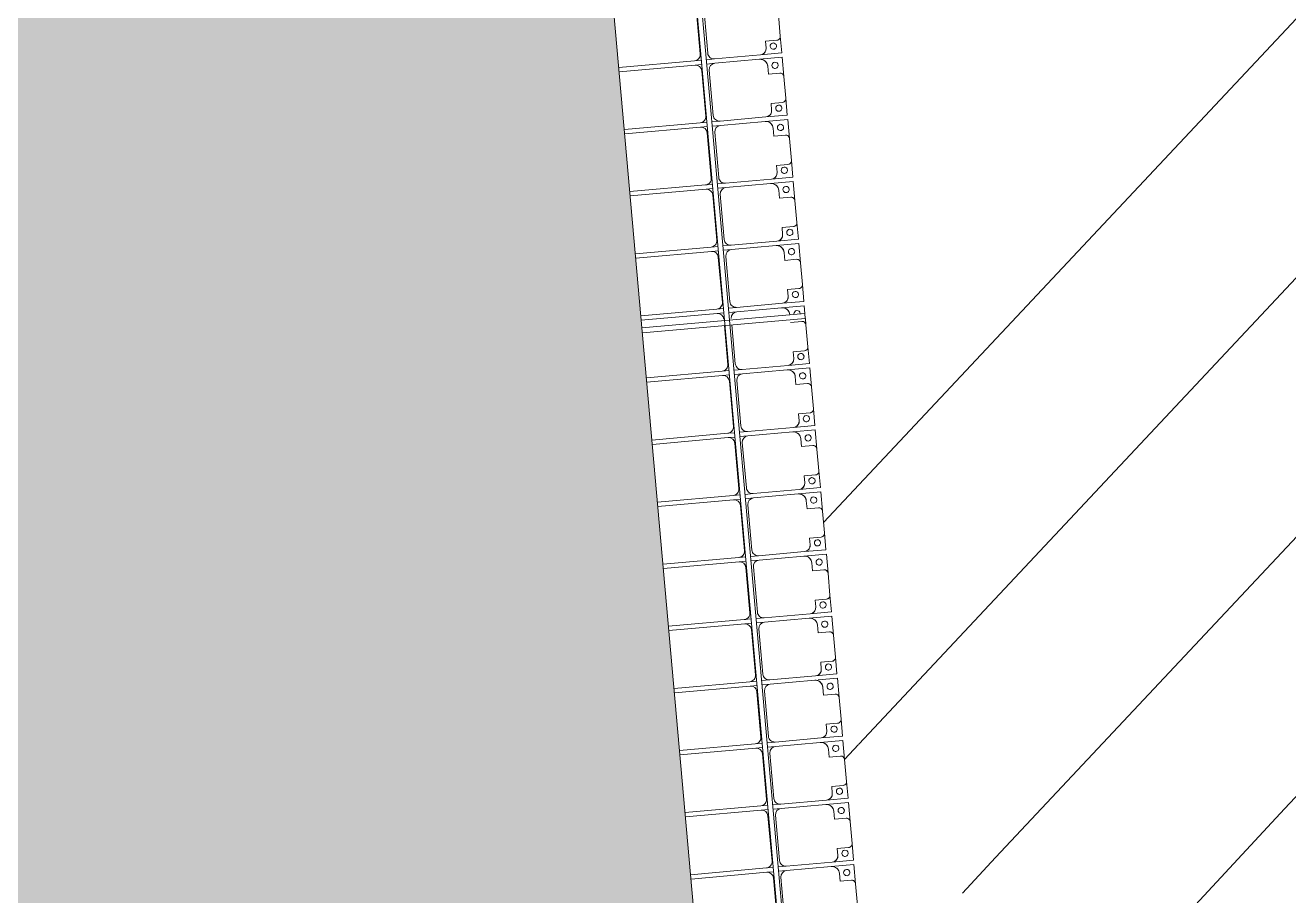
# Model space of a CAD drawing. Header units: millimetres. Extents: x -861324 to 439029, y -308065 to 694685.
# Drawn here: x -47413 to -37279, y 12314 to 19296 of the extents above; entities that cross this region are included whole.
import ezdxf

# ---------------------------------------------------------------- set-up
doc = ezdxf.new("R2010")
doc.units = ezdxf.units.MM
for name, color, linetype, lineweight in [('A-DETL-GENF', 92, 'Continuous', 9), ('A-DETL-THIN', 151, 'Continuous', 9), ('A-GENM', 13, 'Continuous', 9), ('C-TOPO-MAJR', 7, 'Continuous', 35), ('C-TOPO-MINR', 7, 'Continuous', 9), ('S-BEAM', 12, 'Continuous', 9)]:
    doc.layers.add(name, color=color, linetype=linetype, lineweight=lineweight)

# ---------------------------------------------------------------- blocks, each defined once
blk = doc.blocks.new('Dầm C52 - Dầm C52-V99-BỐ TRÍ BÈ PIN HỒ BẢN MÒNG')
at = {"layer": 'S-BEAM', "color": 7}
for p, q in [((-87623, 20), (-39013, 20)), ((-39013, -20), (-87623, -20))]:
    blk.add_line(p, q, dxfattribs=at)
blk = doc.blocks.new('Dầm C52 - Hộp 40x60-15955-BỐ TRÍ BÈ PIN HỒ BẢN MÒNG')
at = {"layer": 'S-BEAM', "color": 7}
for p, q in [((18834, 20), (20146, 20)), ((20146, 20), (20146, -20)), ((20146, -20), (18834, -20))]:
    blk.add_line(p, q, dxfattribs=at)
blk = doc.blocks.new('Dải phao đi lại kèm đỡ invester - DẢI PHAO ĐI LẠI-17150-BỐ TRÍ BÈ PIN HỒ BẢN MÒNG')
at = {"layer": 'A-GENM', "color": 7}
for p, q in [((21588, 1312), (21412, 1312)), ((21618, 1190), (21618, 1282)), ((21882, 1282), (21882, 1190)), ((22088, 1312), (21912, 1312)), ((22118, 1190), (22118, 1282)), ((22382, 1282), (22382, 1190)), ((22588, 1312), (22412, 1312)), ((22618, 1190), (22618, 1282)), ((22882, 1282), (22882, 1190)), ((23088, 1312), (22912, 1312)), ((23118, 1190), (23118, 1282)), ((23382, 1282), (23382, 1190)), ((23588, 1312), (23412, 1312)), ((23618, 1190), (23618, 1282)), ((23882, 1282), (23882, 1190)), ((24088, 1312), (23912, 1312)), ((24118, 1190), (24118, 1282)), ((24382, 1282), (24382, 1190)), ((24588, 1312), (24412, 1312)), ((24618, 1190), (24618, 1282)), ((24882, 1282), (24882, 1190)), ((25088, 1312), (24912, 1312)), ((25118, 1190), (25118, 1282)), ((25382, 1282), (25382, 1190)), ((25588, 1312), (25412, 1312)), ((25618, 1190), (25618, 1282)), ((25882, 1282), (25882, 1190)), ((26088, 1312), (25912, 1312)), ((26118, 1190), (26118, 1282)), ((26382, 1282), (26382, 1190)), ((26588, 1312), (26412, 1312)), ((26618, 1190), (26618, 1282)), ((26882, 1282), (26882, 1190)), ((27088, 1312), (26912, 1312)), ((27118, 1190), (27118, 1282)), ((27382, 1282), (27382, 1190)), ((27588, 1312), (27412, 1312)), ((27618, 1190), (27618, 1282)), ((27882, 1282), (27882, 1190)), ((28088, 1312), (27912, 1312)), ((28118, 1190), (28118, 1282)), ((28382, 1282), (28382, 1190)), ((28588, 1312), (28412, 1312)), ((21673, 1190), (21618, 1190)), ((21723, 770), (21723, 1140)), ((21758, 1130), (21758, 770)), ((21882, 1190), (21818, 1190)), ((22173, 1190), (22118, 1190)), ((22223, 770), (22223, 1140)), ((22258, 1130), (22258, 770)), ((22382, 1190), (22318, 1190)), ((22673, 1190), (22618, 1190)), ((22723, 770), (22723, 1140)), ((22758, 1130), (22758, 770)), ((22882, 1190), (22818, 1190)), ((23173, 1190), (23118, 1190)), ((23223, 770), (23223, 1140)), ((23258, 1130), (23258, 770)), ((23382, 1190), (23318, 1190)), ((23673, 1190), (23618, 1190)), ((23723, 770), (23723, 1140)), ((23758, 1130), (23758, 770)), ((24173, 1190), (24118, 1190)), ((24223, 770), (24223, 1140)), ((24258, 1130), (24258, 770)), ((24382, 1190), (24318, 1190)), ((24673, 1190), (24618, 1190)), ((24723, 770), (24723, 1140)), ((24758, 1130), (24758, 770)), ((24882, 1190), (24818, 1190)), ((25173, 1190), (25118, 1190)), ((25223, 770), (25223, 1140)), ((25258, 1130), (25258, 770)), ((25382, 1190), (25318, 1190)), ((25673, 1190), (25618, 1190)), ((25723, 770), (25723, 1140)), ((25758, 1130), (25758, 770)), ((25882, 1190), (25818, 1190)), ((26173, 1190), (26118, 1190)), ((26223, 770), (26223, 1140)), ((26258, 1130), (26258, 770)), ((26382, 1190), (26318, 1190)), ((26673, 1190), (26618, 1190)), ((26723, 770), (26723, 1140)), ((26758, 1130), (26758, 770)), ((26882, 1190), (26818, 1190)), ((27173, 1190), (27118, 1190)), ((27223, 770), (27223, 1140)), ((27258, 1130), (27258, 770)), ((27382, 1190), (27318, 1190)), ((27673, 1190), (27618, 1190)), ((27723, 770), (27723, 1140)), ((27758, 1130), (27758, 770)), ((27882, 1190), (27818, 1190)), ((28173, 1190), (28118, 1190)), ((28223, 770), (28223, 1140)), ((28258, 1130), (28258, 770)), ((28382, 1190), (28318, 1190)), ((21308, 720), (21673, 720)), ((21723, 770), (21723, 705)), ((21758, 705), (21758, 770)), ((21808, 720), (22173, 720)), ((22223, 770), (22223, 705)), ((22258, 705), (22258, 770)), ((22308, 720), (22673, 720)), ((22723, 770), (22723, 705)), ((22758, 705), (22758, 770)), ((22808, 720), (23173, 720)), ((23223, 770), (23223, 705)), ((23258, 705), (23258, 770)), ((23308, 720), (23673, 720)), ((23723, 770), (23723, 705)), ((23758, 705), (23758, 770)), ((23860, 720), (24173, 720)), ((24223, 770), (24223, 705)), ((24258, 705), (24258, 770)), ((24308, 720), (24673, 720)), ((24723, 770), (24723, 705)), ((24758, 705), (24758, 770)), ((24808, 720), (25173, 720)), ((25223, 770), (25223, 705)), ((25258, 705), (25258, 770)), ((25308, 720), (25673, 720)), ((25723, 770), (25723, 705)), ((25758, 705), (25758, 770)), ((25808, 720), (26173, 720)), ((26223, 770), (26223, 705)), ((26258, 705), (26258, 770)), ((26308, 720), (26673, 720)), ((26723, 770), (26723, 705)), ((26758, 705), (26758, 770)), ((26808, 720), (27173, 720)), ((27223, 770), (27223, 705)), ((27258, 705), (27258, 770)), ((27308, 720), (27673, 720)), ((27723, 770), (27723, 705)), ((27758, 705), (27758, 770)), ((27808, 720), (28173, 720)), ((28223, 770), (28223, 705)), ((28258, 705), (28258, 770)), ((28308, 720), (28673, 720)), ((21673, 660), (21308, 660)), ((21723, 665), (21723, 610)), ((21723, 0), (21723, 610)), ((21758, 610), (21758, 665)), ((21758, 610), (21758, 0)), ((22173, 660), (21808, 660)), ((22223, 665), (22223, 610)), ((22223, 0), (22223, 610)), ((22258, 610), (22258, 665)), ((22258, 610), (22258, 0)), ((22673, 660), (22308, 660)), ((22723, 665), (22723, 610)), ((22723, 0), (22723, 610)), ((22758, 610), (22758, 665)), ((22758, 610), (22758, 0)), ((23173, 660), (22808, 660)), ((23223, 665), (23223, 610)), ((23223, 0), (23223, 610)), ((23258, 610), (23258, 665)), ((23258, 610), (23258, 0)), ((23673, 660), (23308, 660)), ((23723, 665), (23723, 610)), ((23723, 0), (23723, 610)), ((23758, 610), (23758, 665)), ((23758, 610), (23758, 0)), ((24173, 660), (23860, 660)), ((24223, 665), (24223, 610)), ((24223, 0), (24223, 610)), ((24258, 610), (24258, 665)), ((24258, 610), (24258, 0)), ((24673, 660), (24308, 660)), ((24723, 665), (24723, 610)), ((24723, 0), (24723, 610)), ((24758, 610), (24758, 665)), ((24758, 610), (24758, 0)), ((25173, 660), (24808, 660)), ((25223, 665), (25223, 610)), ((25223, 0), (25223, 610)), ((25258, 610), (25258, 665)), ((25258, 610), (25258, 0)), ((25673, 660), (25308, 660)), ((25723, 665), (25723, 610)), ((25723, 0), (25723, 610)), ((25758, 610), (25758, 665)), ((25758, 610), (25758, 0)), ((26173, 660), (25808, 660)), ((26223, 665), (26223, 610)), ((26223, 0), (26223, 610)), ((26258, 610), (26258, 665)), ((26258, 610), (26258, 0)), ((26673, 660), (26308, 660)), ((26723, 665), (26723, 610)), ((26723, 0), (26723, 610)), ((26758, 610), (26758, 665)), ((26758, 610), (26758, 0)), ((27173, 660), (26808, 660)), ((27223, 665), (27223, 610)), ((27223, 0), (27223, 610)), ((27258, 610), (27258, 665)), ((27258, 610), (27258, 0)), ((27673, 660), (27308, 660)), ((27723, 665), (27723, 610)), ((27723, 0), (27723, 610)), ((27758, 610), (27758, 665)), ((27758, 610), (27758, 0)), ((28173, 660), (27808, 660)), ((28223, 665), (28223, 610)), ((28223, 0), (28223, 610)), ((28258, 610), (28258, 665)), ((28258, 610), (28258, 0)), ((28673, 660), (28308, 660))]:
    blk.add_line(p, q, dxfattribs=at)
at = {"layer": 'A-GENM', "color": 9}
for p, q in [((21588, 1312), (21723, 1312)), ((21723, 1312), (21588, 1312)), ((21618, 1282), (21618, 1190)), ((21618, 1190), (21618, 1282)), ((21618, 1282), (21618, 1190)), ((21723, 1312), (21723, 1140)), ((21723, 1140), (21723, 1312)), ((21758, 1312), (21912, 1312)), ((21758, 1130), (21758, 1312)), ((21758, 1312), (21758, 1130)), ((21912, 1312), (21758, 1312)), ((21882, 1190), (21882, 1282)), ((21882, 1282), (21882, 1190)), ((21882, 1190), (21882, 1282)), ((22088, 1312), (22223, 1312)), ((22223, 1312), (22088, 1312)), ((22118, 1282), (22118, 1190)), ((22118, 1190), (22118, 1282)), ((22118, 1282), (22118, 1190)), ((22223, 1312), (22223, 1140)), ((22223, 1140), (22223, 1312)), ((22258, 1312), (22412, 1312)), ((22258, 1130), (22258, 1312)), ((22258, 1312), (22258, 1130)), ((22412, 1312), (22258, 1312)), ((22382, 1190), (22382, 1282)), ((22382, 1282), (22382, 1190)), ((22382, 1190), (22382, 1282)), ((22588, 1312), (22723, 1312)), ((22723, 1312), (22588, 1312)), ((22618, 1282), (22618, 1190)), ((22618, 1190), (22618, 1282)), ((22618, 1282), (22618, 1190)), ((22723, 1312), (22723, 1140)), ((22723, 1140), (22723, 1312)), ((22758, 1312), (22912, 1312)), ((22758, 1130), (22758, 1312)), ((22758, 1312), (22758, 1130)), ((22912, 1312), (22758, 1312)), ((22882, 1190), (22882, 1282)), ((22882, 1282), (22882, 1190)), ((22882, 1190), (22882, 1282)), ((23088, 1312), (23223, 1312)), ((23223, 1312), (23088, 1312)), ((23118, 1282), (23118, 1190)), ((23118, 1190), (23118, 1282)), ((23118, 1282), (23118, 1190)), ((23223, 1312), (23223, 1140)), ((23223, 1140), (23223, 1312)), ((23258, 1312), (23412, 1312)), ((23258, 1130), (23258, 1312)), ((23258, 1312), (23258, 1130)), ((23412, 1312), (23258, 1312)), ((23382, 1190), (23382, 1282)), ((23382, 1282), (23382, 1190)), ((23382, 1190), (23382, 1282)), ((23588, 1312), (23723, 1312)), ((23723, 1312), (23588, 1312)), ((23618, 1282), (23618, 1190)), ((23618, 1190), (23618, 1282)), ((23618, 1282), (23618, 1190)), ((23723, 1312), (23723, 1140)), ((23723, 1140), (23723, 1312)), ((23758, 1312), (23820, 1312)), ((23758, 1130), (23758, 1312)), ((23758, 1312), (23758, 1130)), ((23820, 1312), (23758, 1312)), ((23860, 1312), (23912, 1312)), ((23912, 1312), (23860, 1312)), ((23882, 1190), (23882, 1282)), ((23882, 1282), (23882, 1190)), ((23882, 1190), (23882, 1282)), ((24088, 1312), (24223, 1312)), ((24223, 1312), (24088, 1312)), ((24118, 1282), (24118, 1190)), ((24118, 1190), (24118, 1282)), ((24118, 1282), (24118, 1190)), ((24223, 1312), (24223, 1140)), ((24223, 1140), (24223, 1312)), ((24258, 1312), (24412, 1312)), ((24258, 1130), (24258, 1312)), ((24258, 1312), (24258, 1130)), ((24412, 1312), (24258, 1312)), ((24382, 1190), (24382, 1282)), ((24382, 1282), (24382, 1190)), ((24382, 1190), (24382, 1282)), ((24588, 1312), (24723, 1312)), ((24723, 1312), (24588, 1312)), ((24618, 1282), (24618, 1190)), ((24618, 1190), (24618, 1282)), ((24618, 1282), (24618, 1190)), ((24723, 1312), (24723, 1140)), ((24723, 1140), (24723, 1312)), ((24758, 1312), (24912, 1312)), ((24758, 1130), (24758, 1312)), ((24758, 1312), (24758, 1130)), ((24912, 1312), (24758, 1312)), ((24882, 1190), (24882, 1282)), ((24882, 1282), (24882, 1190)), ((24882, 1190), (24882, 1282)), ((25088, 1312), (25223, 1312)), ((25223, 1312), (25088, 1312)), ((25118, 1282), (25118, 1190)), ((25118, 1190), (25118, 1282)), ((25118, 1282), (25118, 1190)), ((25223, 1312), (25223, 1140)), ((25223, 1140), (25223, 1312)), ((25258, 1312), (25412, 1312)), ((25258, 1130), (25258, 1312)), ((25258, 1312), (25258, 1130)), ((25412, 1312), (25258, 1312)), ((25382, 1190), (25382, 1282)), ((25382, 1282), (25382, 1190)), ((25382, 1190), (25382, 1282)), ((25588, 1312), (25723, 1312)), ((25723, 1312), (25588, 1312)), ((25618, 1282), (25618, 1190)), ((25618, 1190), (25618, 1282)), ((25618, 1282), (25618, 1190)), ((25723, 1312), (25723, 1140)), ((25723, 1140), (25723, 1312)), ((25758, 1312), (25912, 1312)), ((25758, 1130), (25758, 1312)), ((25758, 1312), (25758, 1130)), ((25912, 1312), (25758, 1312)), ((25882, 1190), (25882, 1282)), ((25882, 1282), (25882, 1190)), ((25882, 1190), (25882, 1282)), ((26088, 1312), (26223, 1312)), ((26223, 1312), (26088, 1312)), ((26118, 1282), (26118, 1190)), ((26118, 1190), (26118, 1282)), ((26118, 1282), (26118, 1190)), ((26223, 1312), (26223, 1140)), ((26223, 1140), (26223, 1312)), ((26258, 1312), (26412, 1312)), ((26258, 1130), (26258, 1312)), ((26258, 1312), (26258, 1130)), ((26412, 1312), (26258, 1312)), ((26382, 1190), (26382, 1282)), ((26382, 1282), (26382, 1190)), ((26382, 1190), (26382, 1282)), ((26588, 1312), (26723, 1312)), ((26723, 1312), (26588, 1312)), ((26618, 1282), (26618, 1190)), ((26618, 1190), (26618, 1282)), ((26618, 1282), (26618, 1190)), ((26723, 1312), (26723, 1140)), ((26723, 1140), (26723, 1312)), ((26758, 1312), (26912, 1312)), ((26758, 1157), (26758, 1312)), ((26758, 1312), (26758, 1157)), ((26912, 1312), (26758, 1312)), ((26882, 1221), (26882, 1282)), ((26882, 1282), (26882, 1221)), ((26882, 1221), (26882, 1282)), ((27088, 1312), (27223, 1312)), ((27223, 1312), (27088, 1312)), ((27118, 1282), (27118, 1190)), ((27118, 1190), (27118, 1282)), ((27118, 1282), (27118, 1190)), ((27223, 1312), (27223, 1140)), ((27223, 1140), (27223, 1312)), ((27258, 1312), (27412, 1312)), ((27258, 1130), (27258, 1312)), ((27258, 1312), (27258, 1130)), ((27412, 1312), (27258, 1312)), ((27382, 1190), (27382, 1282)), ((27382, 1282), (27382, 1190)), ((27382, 1190), (27382, 1282)), ((27588, 1312), (27723, 1312)), ((27723, 1312), (27588, 1312)), ((27618, 1282), (27618, 1190)), ((27618, 1190), (27618, 1282)), ((27618, 1282), (27618, 1190)), ((27723, 1312), (27723, 1140)), ((27723, 1140), (27723, 1312)), ((27758, 1312), (27912, 1312)), ((27758, 1130), (27758, 1312)), ((27758, 1312), (27758, 1130)), ((27912, 1312), (27758, 1312)), ((27882, 1190), (27882, 1282)), ((27882, 1282), (27882, 1190)), ((27882, 1190), (27882, 1282)), ((28088, 1312), (28223, 1312)), ((28223, 1312), (28088, 1312)), ((28118, 1282), (28118, 1190)), ((28118, 1190), (28118, 1282)), ((28118, 1282), (28118, 1190)), ((28223, 1312), (28223, 1140)), ((28223, 1140), (28223, 1312)), ((28258, 1312), (28412, 1312)), ((28258, 1130), (28258, 1312)), ((28258, 1312), (28258, 1130)), ((28412, 1312), (28258, 1312)), ((28382, 1190), (28382, 1282)), ((28382, 1282), (28382, 1190)), ((28382, 1190), (28382, 1282)), ((21618, 1190), (21673, 1190)), ((21673, 1190), (21618, 1190)), ((21618, 1190), (21673, 1190)), ((21818, 1190), (21882, 1190)), ((21882, 1190), (21818, 1190)), ((21818, 1190), (21882, 1190)), ((22118, 1190), (22173, 1190)), ((22173, 1190), (22118, 1190)), ((22118, 1190), (22173, 1190)), ((22318, 1190), (22382, 1190)), ((22382, 1190), (22318, 1190)), ((22318, 1190), (22382, 1190)), ((22618, 1190), (22673, 1190)), ((22673, 1190), (22618, 1190)), ((22618, 1190), (22673, 1190)), ((22818, 1190), (22882, 1190)), ((22882, 1190), (22818, 1190)), ((22818, 1190), (22882, 1190)), ((23118, 1190), (23173, 1190)), ((23173, 1190), (23118, 1190)), ((23118, 1190), (23173, 1190)), ((23318, 1190), (23382, 1190)), ((23382, 1190), (23318, 1190)), ((23318, 1190), (23382, 1190)), ((23618, 1190), (23673, 1190)), ((23673, 1190), (23618, 1190)), ((23618, 1190), (23673, 1190)), ((24118, 1190), (24173, 1190)), ((24173, 1190), (24118, 1190)), ((24118, 1190), (24173, 1190)), ((24318, 1190), (24382, 1190)), ((24382, 1190), (24318, 1190)), ((24318, 1190), (24382, 1190)), ((24618, 1190), (24673, 1190)), ((24673, 1190), (24618, 1190)), ((24618, 1190), (24673, 1190)), ((24818, 1190), (24882, 1190)), ((24882, 1190), (24818, 1190)), ((24818, 1190), (24882, 1190)), ((25118, 1190), (25173, 1190)), ((25173, 1190), (25118, 1190)), ((25118, 1190), (25173, 1190)), ((25318, 1190), (25382, 1190)), ((25382, 1190), (25318, 1190)), ((25318, 1190), (25382, 1190)), ((25618, 1190), (25673, 1190)), ((25673, 1190), (25618, 1190)), ((25618, 1190), (25673, 1190)), ((25818, 1190), (25882, 1190)), ((25882, 1190), (25818, 1190)), ((25818, 1190), (25882, 1190)), ((26118, 1190), (26173, 1190)), ((26173, 1190), (26118, 1190)), ((26118, 1190), (26173, 1190)), ((26318, 1190), (26382, 1190)), ((26382, 1190), (26318, 1190)), ((26318, 1190), (26382, 1190)), ((26618, 1190), (26673, 1190)), ((26673, 1190), (26618, 1190)), ((26618, 1190), (26673, 1190)), ((26821, 1190), (26882, 1190)), ((26882, 1190), (26821, 1190)), ((26821, 1190), (26882, 1190)), ((27118, 1190), (27173, 1190)), ((27173, 1190), (27118, 1190)), ((27118, 1190), (27173, 1190)), ((27318, 1190), (27382, 1190)), ((27382, 1190), (27318, 1190)), ((27318, 1190), (27382, 1190)), ((27618, 1190), (27673, 1190)), ((27673, 1190), (27618, 1190)), ((27618, 1190), (27673, 1190)), ((27818, 1190), (27882, 1190)), ((27882, 1190), (27818, 1190)), ((27818, 1190), (27882, 1190)), ((28118, 1190), (28173, 1190)), ((28173, 1190), (28118, 1190)), ((28118, 1190), (28173, 1190)), ((28318, 1190), (28382, 1190)), ((28382, 1190), (28318, 1190)), ((28318, 1190), (28382, 1190)), ((21723, 770), (21723, 705)), ((21758, 705), (21758, 770)), ((22223, 770), (22223, 705)), ((22258, 705), (22258, 770)), ((22723, 770), (22723, 705)), ((22758, 705), (22758, 770)), ((23223, 770), (23223, 705)), ((23258, 705), (23258, 770)), ((23723, 770), (23723, 705)), ((23758, 705), (23758, 770)), ((24223, 770), (24223, 705)), ((24258, 705), (24258, 770)), ((24723, 770), (24723, 705)), ((24758, 705), (24758, 770)), ((25223, 770), (25223, 705)), ((25258, 705), (25258, 770)), ((25723, 770), (25723, 705)), ((25758, 705), (25758, 770)), ((26223, 770), (26223, 705)), ((26258, 705), (26258, 770)), ((26723, 770), (26723, 705)), ((26758, 705), (26758, 770)), ((27223, 770), (27223, 705)), ((27258, 705), (27258, 770)), ((27723, 770), (27723, 705)), ((27758, 705), (27758, 770)), ((28223, 770), (28223, 705)), ((28258, 705), (28258, 770)), ((21723, 665), (21723, 610)), ((21758, 610), (21758, 665)), ((22223, 665), (22223, 610)), ((22258, 610), (22258, 665)), ((22723, 665), (22723, 610)), ((22758, 610), (22758, 665)), ((23223, 665), (23223, 610)), ((23258, 610), (23258, 665)), ((23723, 665), (23723, 610)), ((23758, 610), (23758, 665)), ((24223, 665), (24223, 610)), ((24258, 610), (24258, 665)), ((24723, 665), (24723, 610)), ((24758, 610), (24758, 665)), ((25223, 665), (25223, 610)), ((25258, 610), (25258, 665)), ((25723, 665), (25723, 617)), ((26223, 665), (26223, 610)), ((26258, 610), (26258, 665)), ((26723, 665), (26723, 610)), ((26758, 610), (26758, 665)), ((27223, 665), (27223, 610)), ((27258, 610), (27258, 665)), ((27723, 665), (27723, 610)), ((27758, 610), (27758, 665)), ((28223, 665), (28223, 610)), ((28258, 610), (28258, 665))]:
    blk.add_line(p, q, dxfattribs=at)
at = {"layer": 'A-GENM', "color": 7}
for centre, radius, start, end in [((21588, 1282), 30, 360, 90), ((21912, 1282), 30, 90, 180), ((22088, 1282), 30, 360, 90), ((22412, 1282), 30, 90, 180), ((22588, 1282), 30, 360, 90), ((22912, 1282), 30, 90, 180), ((23088, 1282), 30, 360, 90), ((23412, 1282), 30, 90, 180), ((23588, 1282), 30, 360, 90), ((23912, 1282), 30, 90, 180), ((24088, 1282), 30, 360, 90), ((24412, 1282), 30, 90, 180), ((24588, 1282), 30, 360, 90), ((24912, 1282), 30, 90, 180), ((25088, 1282), 30, 360, 90), ((25412, 1282), 30, 90, 180), ((25588, 1282), 30, 360, 90), ((25912, 1282), 30, 90, 180), ((26088, 1282), 30, 360, 90), ((26412, 1282), 30, 90, 180), ((26588, 1282), 30, 360, 90), ((26912, 1282), 30, 90, 180), ((27088, 1282), 30, 360, 90), ((27412, 1282), 30, 90, 180), ((27588, 1282), 30, 360, 90), ((27912, 1282), 30, 90, 180), ((28088, 1282), 30, 360, 90), ((28412, 1282), 30, 90, 180), ((21673, 1140), 50, 0, 90), ((21818, 1130), 60, 90, 180), ((22173, 1140), 50, 0, 90), ((22318, 1130), 60, 90, 180), ((22673, 1140), 50, 0, 90), ((22818, 1130), 60, 90, 180), ((23173, 1140), 50, 0, 90), ((23318, 1130), 60, 90, 180), ((23673, 1140), 50, 0, 90), ((23818, 1130), 60, 90, 180), ((24173, 1140), 50, 0, 90), ((24318, 1130), 60, 90, 180), ((24673, 1140), 50, 0, 90), ((24818, 1130), 60, 90, 180), ((25173, 1140), 50, 0, 90), ((25318, 1130), 60, 90, 180), ((25673, 1140), 50, 0, 90), ((25818, 1130), 60, 90, 180), ((26173, 1140), 50, 0, 90), ((26318, 1130), 60, 90, 180), ((26673, 1140), 50, 0, 90), ((26818, 1130), 60, 90, 180), ((27173, 1140), 50, 0, 90), ((27318, 1130), 60, 90, 180), ((27673, 1140), 50, 0, 90), ((27818, 1130), 60, 90, 180), ((28173, 1140), 50, 0, 90), ((28318, 1130), 60, 90, 180), ((21673, 770), 50, 270, 0), ((21808, 770), 50, 180, 270), ((22173, 770), 50, 270, 0), ((22308, 770), 50, 180, 270), ((22673, 770), 50, 270, 0), ((22808, 770), 50, 180, 270), ((23173, 770), 50, 270, 0), ((23308, 770), 50, 180, 270), ((23673, 770), 50, 270, 0), ((23808, 770), 50, 180, 270), ((24173, 770), 50, 270, 0), ((24308, 770), 50, 180, 270), ((24673, 770), 50, 270, 0), ((24808, 770), 50, 180, 270), ((25173, 770), 50, 270, 0), ((25308, 770), 50, 180, 270), ((25673, 770), 50, 270, 0), ((25808, 770), 50, 180, 270), ((26173, 770), 50, 270, 0), ((26308, 770), 50, 180, 270), ((26673, 770), 50, 270, 0), ((26808, 770), 50, 180, 270), ((27173, 770), 50, 270, 0), ((27308, 770), 50, 180, 270), ((27673, 770), 50, 270, 0), ((27808, 770), 50, 180, 270), ((28173, 770), 50, 270, 0), ((28308, 770), 50, 180, 270), ((21673, 610), 50, 360, 90), ((21808, 610), 50, 90, 180), ((22173, 610), 50, 360, 90), ((22308, 610), 50, 90, 180), ((22673, 610), 50, 360, 90), ((22808, 610), 50, 90, 180), ((23173, 610), 50, 360, 90), ((23308, 610), 50, 90, 180), ((23673, 610), 50, 360, 90), ((23808, 610), 50, 90, 180), ((24173, 610), 50, 360, 90), ((24308, 610), 50, 90, 180), ((24673, 610), 50, 360, 90), ((24808, 610), 50, 90, 180), ((25173, 610), 50, 360, 90), ((25308, 610), 50, 90, 180), ((25673, 610), 50, 360, 90), ((25808, 610), 50, 90, 180), ((26173, 610), 50, 360, 90), ((26308, 610), 50, 90, 180), ((26673, 610), 50, 360, 90), ((26808, 610), 50, 90, 180), ((27173, 610), 50, 360, 90), ((27308, 610), 50, 90, 180), ((27673, 610), 50, 360, 90), ((27808, 610), 50, 90, 180), ((28173, 610), 50, 360, 90), ((28308, 610), 50, 90, 180)]:
    blk.add_arc(centre, radius, start, end, dxfattribs=at)
at = {"layer": 'A-GENM', "color": 9}
for centre, radius, start, end in [((21588, 1282), 30, 360, 60), ((21588, 1282), 30, 360, 60), ((21588, 1282), 30, 360, 60), ((21662, 1249), 25, 90, 270), ((21662, 1249), 25, 90, 270), ((21662, 1249), 25, 270, 90), ((21662, 1249), 25, 270, 90), ((21817, 1249), 25, 90, 270), ((21817, 1249), 25, 90, 270), ((21817, 1249), 25, 270, 90), ((21817, 1249), 25, 270, 90), ((21912, 1282), 30, 120, 180), ((21912, 1282), 30, 120, 180), ((21912, 1282), 30, 120, 180), ((22088, 1282), 30, 360, 60), ((22088, 1282), 30, 360, 60), ((22088, 1282), 30, 360, 60), ((22162, 1249), 25, 90, 270), ((22162, 1249), 25, 90, 270), ((22162, 1249), 25, 270, 90), ((22162, 1249), 25, 270, 90), ((22317, 1249), 25, 90, 270), ((22317, 1249), 25, 90, 270), ((22317, 1249), 25, 270, 90), ((22317, 1249), 25, 270, 90), ((22412, 1282), 30, 120, 180), ((22412, 1282), 30, 120, 180), ((22412, 1282), 30, 120, 180), ((22588, 1282), 30, 360, 60), ((22588, 1282), 30, 360, 60), ((22588, 1282), 30, 360, 60), ((22662, 1249), 25, 90, 270), ((22662, 1249), 25, 90, 270), ((22662, 1249), 25, 270, 90), ((22662, 1249), 25, 270, 90), ((22817, 1249), 25, 90, 270), ((22817, 1249), 25, 90, 270), ((22817, 1249), 25, 270, 90), ((22817, 1249), 25, 270, 90), ((22912, 1282), 30, 120, 180), ((22912, 1282), 30, 120, 180), ((22912, 1282), 30, 120, 180), ((23088, 1282), 30, 360, 60), ((23088, 1282), 30, 360, 60), ((23088, 1282), 30, 360, 60), ((23162, 1249), 25, 90, 270), ((23162, 1249), 25, 90, 270), ((23162, 1249), 25, 270, 90), ((23162, 1249), 25, 270, 90), ((23317, 1249), 25, 90, 270), ((23317, 1249), 25, 90, 270), ((23317, 1249), 25, 270, 90), ((23317, 1249), 25, 270, 90), ((23412, 1282), 30, 120, 180), ((23412, 1282), 30, 120, 180), ((23412, 1282), 30, 120, 180), ((23588, 1282), 30, 360, 60), ((23588, 1282), 30, 360, 60), ((23588, 1282), 30, 360, 60), ((23662, 1249), 25, 90, 270), ((23662, 1249), 25, 90, 270), ((23662, 1249), 25, 270, 90), ((23662, 1249), 25, 270, 90), ((23817, 1249), 25, 90, 270), ((23817, 1249), 25, 90, 270), ((23912, 1282), 30, 120, 180), ((23912, 1282), 30, 120, 180), ((23912, 1282), 30, 120, 180), ((24088, 1282), 30, 360, 60), ((24088, 1282), 30, 360, 60), ((24088, 1282), 30, 360, 60), ((24162, 1249), 25, 90, 270), ((24162, 1249), 25, 90, 270), ((24162, 1249), 25, 270, 90), ((24162, 1249), 25, 270, 90), ((24317, 1249), 25, 90, 270), ((24317, 1249), 25, 90, 270), ((24317, 1249), 25, 270, 90), ((24317, 1249), 25, 270, 90), ((24412, 1282), 30, 120, 180), ((24412, 1282), 30, 120, 180), ((24412, 1282), 30, 120, 180), ((24588, 1282), 30, 360, 60), ((24588, 1282), 30, 360, 60), ((24588, 1282), 30, 360, 60), ((24662, 1249), 25, 90, 270), ((24662, 1249), 25, 90, 270), ((24662, 1249), 25, 270, 90), ((24662, 1249), 25, 270, 90), ((24817, 1249), 25, 90, 270), ((24817, 1249), 25, 90, 270), ((24817, 1249), 25, 270, 90), ((24817, 1249), 25, 270, 90), ((24912, 1282), 30, 120, 180), ((24912, 1282), 30, 120, 180), ((24912, 1282), 30, 120, 180), ((25088, 1282), 30, 360, 60), ((25088, 1282), 30, 360, 60), ((25088, 1282), 30, 360, 60), ((25162, 1249), 25, 90, 270), ((25162, 1249), 25, 90, 270), ((25162, 1249), 25, 270, 90), ((25162, 1249), 25, 270, 90), ((25317, 1249), 25, 90, 270), ((25317, 1249), 25, 90, 270), ((25317, 1249), 25, 270, 90), ((25317, 1249), 25, 270, 90), ((25412, 1282), 30, 120, 180), ((25412, 1282), 30, 120, 180), ((25412, 1282), 30, 120, 180), ((25588, 1282), 30, 360, 60), ((25588, 1282), 30, 360, 60), ((25588, 1282), 30, 360, 60), ((25662, 1249), 25, 90, 270), ((25662, 1249), 25, 90, 270), ((25662, 1249), 25, 270, 90), ((25662, 1249), 25, 270, 90), ((25817, 1249), 25, 90, 270), ((25817, 1249), 25, 90, 270), ((25817, 1249), 25, 270, 90), ((25817, 1249), 25, 270, 90), ((25912, 1282), 30, 120, 180), ((25912, 1282), 30, 120, 180), ((25912, 1282), 30, 120, 180), ((26088, 1282), 30, 360, 60), ((26088, 1282), 30, 360, 60), ((26088, 1282), 30, 360, 60), ((26162, 1249), 25, 90, 270), ((26162, 1249), 25, 90, 270), ((26162, 1249), 25, 270, 90), ((26162, 1249), 25, 270, 90), ((26317, 1249), 25, 90, 270), ((26317, 1249), 25, 90, 270), ((26317, 1249), 25, 270, 90), ((26317, 1249), 25, 270, 90), ((26412, 1282), 30, 120, 180), ((26412, 1282), 30, 120, 180), ((26412, 1282), 30, 120, 180), ((26588, 1282), 30, 360, 60), ((26588, 1282), 30, 360, 60), ((26588, 1282), 30, 360, 60), ((26662, 1249), 25, 90, 270), ((26662, 1249), 25, 90, 270), ((26662, 1249), 25, 270, 90), ((26662, 1249), 25, 270, 90), ((26817, 1249), 25, 90, 270), ((26817, 1249), 25, 90, 270), ((26817, 1249), 25, 270, 90), ((26817, 1249), 25, 270, 90), ((26912, 1282), 30, 120, 180), ((26912, 1282), 30, 120, 180), ((26912, 1282), 30, 120, 180), ((27088, 1282), 30, 360, 60), ((27088, 1282), 30, 360, 60), ((27088, 1282), 30, 360, 60), ((27162, 1249), 25, 90, 270), ((27162, 1249), 25, 90, 270), ((27162, 1249), 25, 270, 90), ((27162, 1249), 25, 270, 90), ((27317, 1249), 25, 90, 270), ((27317, 1249), 25, 90, 270), ((27317, 1249), 25, 270, 90), ((27317, 1249), 25, 270, 90), ((27412, 1282), 30, 120, 180), ((27412, 1282), 30, 120, 180), ((27412, 1282), 30, 120, 180), ((27588, 1282), 30, 360, 60), ((27588, 1282), 30, 360, 60), ((27588, 1282), 30, 360, 60), ((27662, 1249), 25, 90, 270), ((27662, 1249), 25, 90, 270), ((27662, 1249), 25, 270, 90), ((27662, 1249), 25, 270, 90), ((27817, 1249), 25, 90, 270), ((27817, 1249), 25, 90, 270), ((27817, 1249), 25, 270, 90), ((27817, 1249), 25, 270, 90), ((27912, 1282), 30, 120, 180), ((27912, 1282), 30, 120, 180), ((27912, 1282), 30, 120, 180), ((28088, 1282), 30, 360, 60), ((28088, 1282), 30, 360, 60), ((28088, 1282), 30, 360, 60), ((28162, 1249), 25, 90, 270), ((28162, 1249), 25, 90, 270), ((28162, 1249), 25, 270, 90), ((28162, 1249), 25, 270, 90), ((28317, 1249), 25, 90, 270), ((28317, 1249), 25, 90, 270), ((28317, 1249), 25, 270, 90), ((28317, 1249), 25, 270, 90), ((28412, 1282), 30, 120, 180), ((28412, 1282), 30, 120, 180), ((28412, 1282), 30, 120, 180), ((21673, 1140), 50, 15, 90), ((21673, 1140), 50, 15, 90), ((21673, 1140), 50, 15, 90), ((21818, 1130), 60, 90, 165), ((21818, 1130), 60, 90, 165), ((21818, 1130), 60, 90, 165), ((22173, 1140), 50, 15, 90), ((22173, 1140), 50, 15, 90), ((22173, 1140), 50, 15, 90), ((22318, 1130), 60, 90, 165), ((22318, 1130), 60, 90, 165), ((22318, 1130), 60, 90, 165), ((22673, 1140), 50, 15, 90), ((22673, 1140), 50, 15, 90), ((22673, 1140), 50, 15, 90), ((22818, 1130), 60, 90, 165), ((22818, 1130), 60, 90, 165), ((22818, 1130), 60, 90, 165), ((23173, 1140), 50, 15, 90), ((23173, 1140), 50, 15, 90), ((23173, 1140), 50, 15, 90), ((23318, 1130), 60, 90, 165), ((23318, 1130), 60, 90, 165), ((23318, 1130), 60, 90, 165), ((23673, 1140), 50, 15, 90), ((23673, 1140), 50, 15, 90), ((23673, 1140), 50, 15, 90), ((23818, 1130), 60, 90, 165), ((23818, 1130), 60, 90, 165), ((23818, 1130), 60, 90, 165), ((24173, 1140), 50, 15, 90), ((24173, 1140), 50, 15, 90), ((24173, 1140), 50, 15, 90), ((24318, 1130), 60, 90, 165), ((24318, 1130), 60, 90, 165), ((24318, 1130), 60, 90, 165), ((24673, 1140), 50, 15, 90), ((24673, 1140), 50, 15, 90), ((24673, 1140), 50, 15, 90), ((24818, 1130), 60, 90, 165), ((24818, 1130), 60, 90, 165), ((24818, 1130), 60, 90, 165), ((25173, 1140), 50, 15, 90), ((25173, 1140), 50, 15, 90), ((25173, 1140), 50, 15, 90), ((25318, 1130), 60, 90, 165), ((25318, 1130), 60, 90, 165), ((25318, 1130), 60, 90, 165), ((25673, 1140), 50, 15, 90), ((25673, 1140), 50, 15, 90), ((25673, 1140), 50, 15, 90), ((25818, 1130), 60, 90, 165), ((25818, 1130), 60, 90, 165), ((25818, 1130), 60, 90, 165), ((26173, 1140), 50, 15, 90), ((26173, 1140), 50, 15, 90), ((26173, 1140), 50, 15, 90), ((26318, 1130), 60, 90, 165), ((26318, 1130), 60, 90, 165), ((26318, 1130), 60, 90, 165), ((26673, 1140), 50, 15, 90), ((26673, 1140), 50, 15, 90), ((26673, 1140), 50, 15, 90), ((26818, 1130), 60, 90, 165), ((26818, 1130), 60, 90, 165), ((26818, 1130), 60, 90, 165), ((27173, 1140), 50, 15, 90), ((27173, 1140), 50, 15, 90), ((27173, 1140), 50, 15, 90), ((27318, 1130), 60, 90, 165), ((27318, 1130), 60, 90, 165), ((27318, 1130), 60, 90, 165), ((27673, 1140), 50, 15, 90), ((27673, 1140), 50, 15, 90), ((27673, 1140), 50, 15, 90), ((27818, 1130), 60, 90, 165), ((27818, 1130), 60, 90, 165), ((27818, 1130), 60, 90, 165), ((28173, 1140), 50, 15, 90), ((28173, 1140), 50, 15, 90), ((28173, 1140), 50, 15, 90), ((28318, 1130), 60, 90, 165), ((28318, 1130), 60, 90, 165), ((28318, 1130), 60, 90, 165)]:
    blk.add_arc(centre, radius, start, end, dxfattribs=at)
blk = doc.blocks.new('HOBANMONG_BEPIN 4_rvt-1-BỐ TRÍ BÈ PIN HỒ BẢN MÒNG')
at = {"layer": 'A-GENM', "lineweight": 9, "rotation": 275.0793457303301}
blk.add_blockref('Dải phao đi lại kèm đỡ invester - DẢI PHAO ĐI LẠI-17150-BỐ TRÍ BÈ PIN HỒ BẢN MÒNG', (-44575, 40595), dxfattribs=at)
at = {"layer": 'S-BEAM', "lineweight": 9}
for name, p, rotation in [('Dầm C52 - Dầm C52-V99-BỐ TRÍ BÈ PIN HỒ BẢN MÒNG', (-47391, 80014), 95.07934573032993), ('Dầm C52 - Hộp 40x60-15955-BỐ TRÍ BÈ PIN HỒ BẢN MÒNG', (-61225, 15181), 5.079345730330104)]:
    blk.add_blockref(name, p, dxfattribs=dict(at, rotation=rotation))

msp = doc.modelspace()

# ---------------------------------------------------------------- hatches: boundary and pattern name
at = {"layer": 'A-DETL-GENF'}
msp.add_hatch(color=8, dxfattribs=at).paths.add_polyline_path([(-77890, -10053), (-40370, -6718), (-44620, 41093), (-10168, 44155), (-21324, 169661), (-93296, 163263), (-77965, -9210)])

# ---------------------------------------------------------------- linework, layer by layer
at = {"layer": 'A-DETL-THIN'}
msp.add_line((-40370, -6718), (-44620, 41093), dxfattribs=at)
at = {"layer": 'C-TOPO-MAJR'}
for p, q in [((-41010, 15307), (-36576, 20035)), ((-39630, 12620), (-34506, 18084)), ((-39895, 12334), (-39630, 12620))]:
    msp.add_line(p, q, dxfattribs=at)
at = {"layer": 'C-TOPO-MINR'}
for p, q in [((-40726, 13531), (-35541, 19060)), ((-37314, 13010), (-33470, 17109)), ((-40842, 13407), (-40730, 13526)), ((-38571, 11658), (-37314, 13010))]:
    msp.add_line(p, q, dxfattribs=at)

# ---------------------------------------------------------------- block references
at = {"lineweight": 5}
msp.add_blockref('HOBANMONG_BEPIN 4_rvt-1-BỐ TRÍ BÈ PIN HỒ BẢN MÒNG', (0, 0), dxfattribs=at)

doc.saveas('drawing.dxf')
